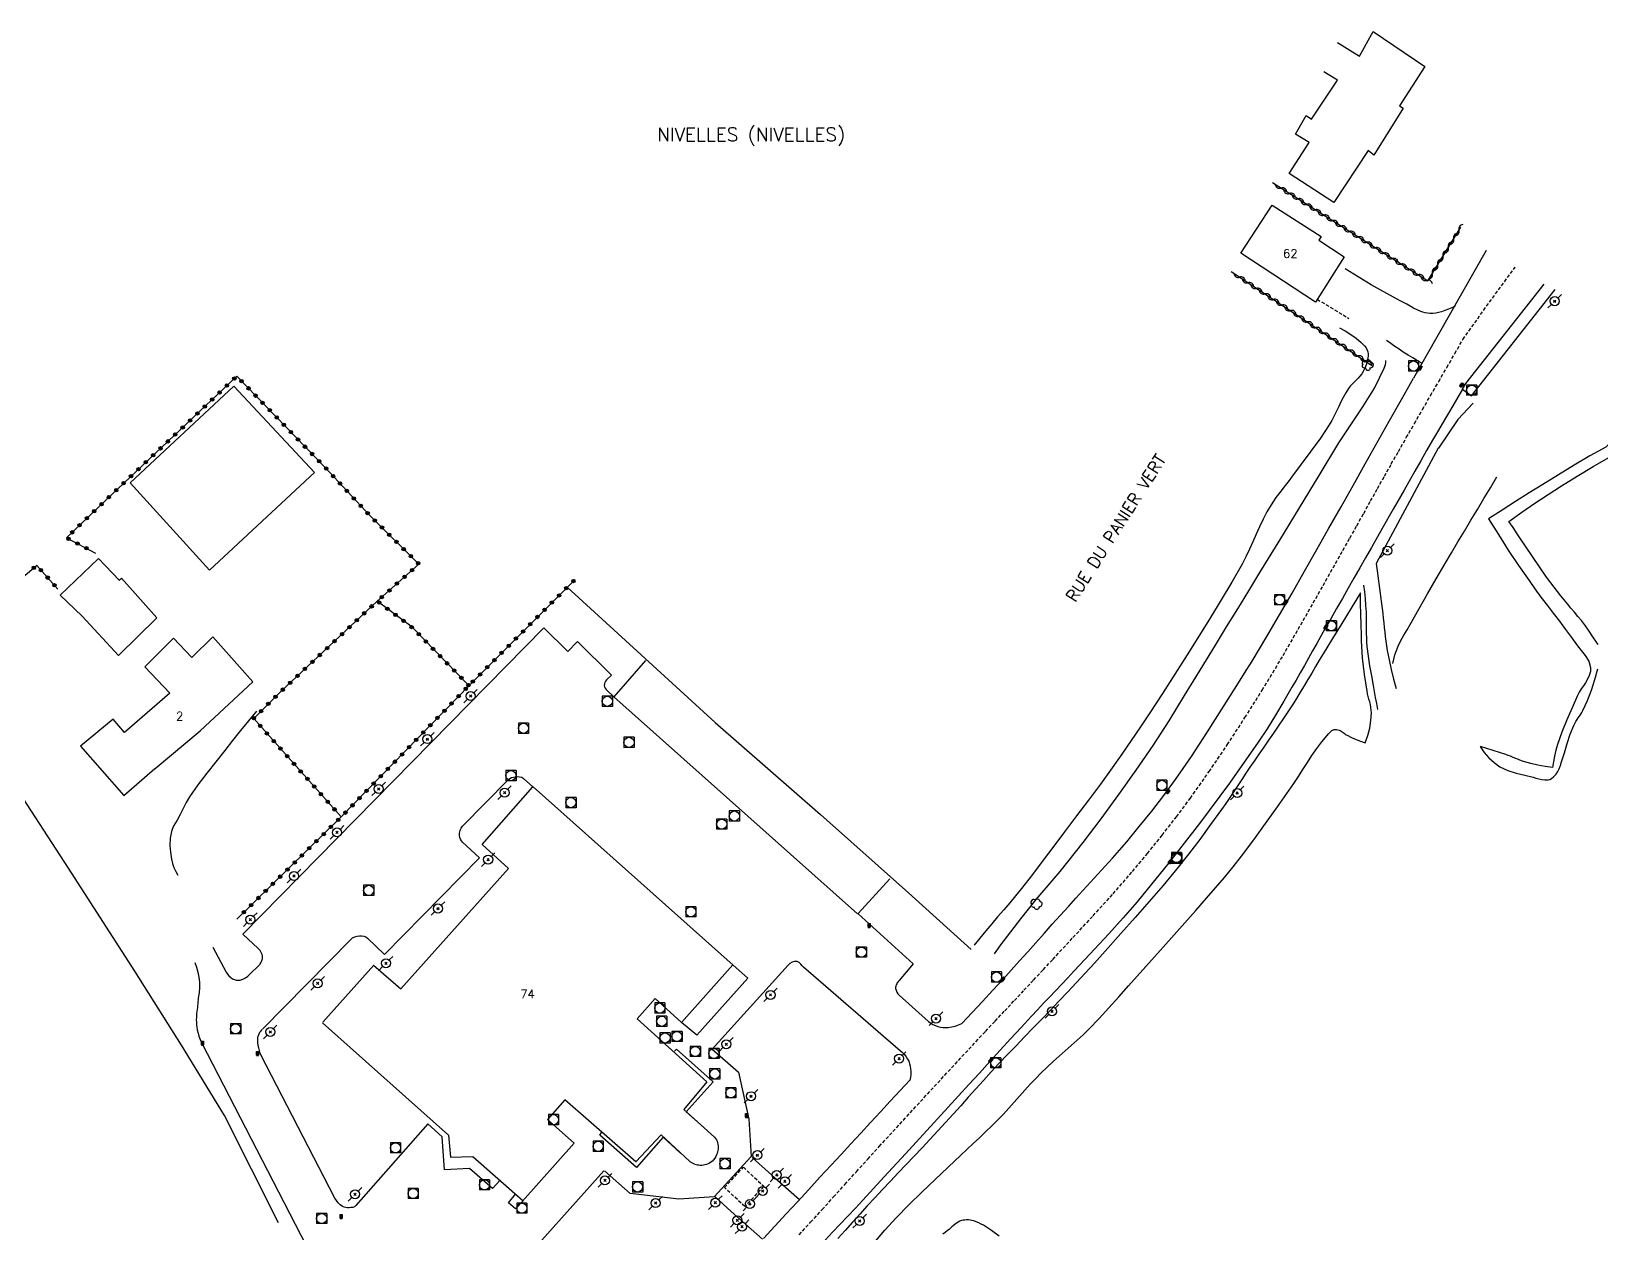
# Model space of a CAD drawing. Header units: millimetres. Extents: x 145000 to 146001, y 142000 to 143001.
# Drawn here: x 145351.7 to 145583.6, y 142351.3 to 142528.9 of the extents above; entities that cross this region are included whole.
import ezdxf
from ezdxf.enums import TextEntityAlignment as Align

# ---------------------------------------------------------------- set-up
doc = ezdxf.new("R2010")
doc.units = ezdxf.units.MM
doc.linetypes.add('DASHED', pattern=[0.75, 0.5, -0.25])
doc.layers.get('0').update_dxf_attribs({"linetype": 'CONTINUOUS'})
for name, color, linetype in [('W0001', 6, 'DASHED'), ('W0008', 7, 'CONTINUOUS'), ('W0014', 7, 'CONTINUOUS'), ('W0017', 7, 'CONTINUOUS'), ('W0071', 7, 'CONTINUOUS'), ('W0101', 7, 'CONTINUOUS'), ('W0104', 1, 'CONTINUOUS'), ('W0112', 1, 'DASHED'), ('W0211', 2, 'CONTINUOUS'), ('W0214', 2, 'CONTINUOUS'), ('W0300', 7, 'CONTINUOUS'), ('W0310', 3, 'CONTINUOUS'), ('W0323', 7, 'CONTINUOUS'), ('W0330', 7, 'CONTINUOUS'), ('W0401', 7, 'CONTINUOUS'), ('W0420', 7, 'CONTINUOUS'), ('W0473', 7, 'CONTINUOUS'), ('W0980', 7, 'CONTINUOUS'), ('W0989', 7, 'CONTINUOUS'), ('W0991', 7, 'CONTINUOUS')]:
    doc.layers.add(name, color=color, linetype=linetype)
doc.styles.get("Standard").update_dxf_attribs({"font": 'romans.shx', "width": 0.85})

# ---------------------------------------------------------------- blocks, each defined once
blk = doc.blocks.new('T420')
for p, q in [((0.75, 0.75), (-0.75, 0.75)), ((-0.75, 0.75), (-0.75, -0.75)), ((0.75, 0.75), (0.75, -0.75)), ((0.75, -0.75), (-0.75, -0.75))]:
    blk.add_line(p, q)
blk.add_ellipse((0, 0), major_axis=(-0.53, 0.53), ratio=1, start_param=3.926991, end_param=10.210176)
blk = doc.blocks.new('T401')
for p, q in [((-0.3, 0.3), (0, 0.3)), ((-0.3, -0.25), (-0.3, 0.3)), ((-0.3, 0.15), (0, 0.15)), ((-0.3, 0), (0, 0)), ((0, 0.3), (0, -0.25)), ((-0.3, -0.15), (0, -0.15)), ((-0.3, -0.25), (-0.3, -0.3)), ((-0.3, -0.3), (0, -0.3)), ((0, -0.3), (0, -0.25))]:
    blk.add_line(p, q)
blk = doc.blocks.new('T473')
for p, q in [((-0.166667, 0.166667), (0.166667, -0.166667)), ((-0.166667, -0.166667), (0.166667, 0.166667)), ((0.500001, 0.500001), (1.000002, 1.000002)), ((-1.000002, -1.000002), (-0.500001, -0.500001))]:
    blk.add_line(p, q)
blk.add_ellipse((0, 0), major_axis=(0.471405, 0.471405), ratio=1, start_param=5.4977871438, end_param=11.780972451)
blk = doc.blocks.new('T300')
for p, q in [((-0.8, 0.51), (-0.86, 0.34)), ((-0.86, 0.34), (-0.86, 0.17)), ((-0.86, 0.17), (-0.74, 0.06)), ((-0.69, 0.63), (-0.8, 0.51)), ((-0.8, -0.06), (-0.74, 0.06)), ((-0.74, 0.06), (-0.69, 0.11)), ((-0.57, 0.69), (-0.69, 0.63)), ((-0.46, 0.69), (-0.57, 0.69)), ((-0.29, 0.63), (-0.46, 0.69)), ((-0.29, 0.63), (-0.17, 0.74)), ((-0.23, 0.57), (-0.29, 0.63)), ((-0.17, 0.74), (-0.06, 0.8)), ((-0.06, 0.8), (0.06, 0.8)), ((0.06, 0.8), (0.23, 0.74)), ((0.23, 0.74), (0.34, 0.63)), ((0.34, 0.63), (0.4, 0.51)), ((0.46, 0.46), (0.34, 0.46)), ((0.4, 0.51), (0.4, 0.46)), ((0.57, 0.4), (0.46, 0.46)), ((0.57, 0.4), (0.69, 0.29)), ((0.69, 0.29), (0.74, 0.17)), ((0.74, 0.06), (0.69, -0.17)), ((0.74, 0.17), (0.74, 0.06)), ((-0.8, -0.17), (-0.8, -0.06)), ((-0.8, -0.23), (-0.8, -0.17)), ((-0.74, -0.34), (-0.8, -0.23)), ((-0.69, -0.4), (-0.74, -0.34)), ((-0.51, -0.46), (-0.69, -0.4)), ((-0.4, -0.46), (-0.51, -0.46)), ((-0.4, -0.46), (-0.34, -0.46)), ((-0.34, -0.46), (-0.34, -0.4)), ((-0.34, -0.51), (-0.34, -0.46)), ((-0.29, -0.63), (-0.34, -0.51)), ((-0.17, -0.74), (-0.29, -0.63)), ((-0.06, -0.8), (-0.17, -0.74)), ((0.06, -0.8), (-0.06, -0.8)), ((0.17, -0.74), (0.06, -0.8)), ((0.23, -0.69), (0.17, -0.74)), ((0.29, -0.46), (0.23, -0.46)), ((0.29, -0.63), (0.23, -0.69)), ((0.46, -0.4), (0.29, -0.46)), ((0.34, -0.51), (0.29, -0.63)), ((0.34, -0.51), (0.34, -0.46)), ((0.57, -0.34), (0.46, -0.4)), ((0.63, -0.29), (0.57, -0.34)), ((0.69, -0.17), (0.63, -0.29))]:
    blk.add_line(p, q)
blk = doc.blocks.new('t310o')
at = {"color": 0, "linetype": 'Continuous'}
for centre, start, end in [((-0.5, 0.38), 216.8699, 323.1304), ((0.5, -0.37), 36.8699, 143.1303)]:
    blk.add_arc(centre, 0.625, start, end, dxfattribs=at)
blk = doc.blocks.new('t323o')
at = {"color": 0, "linetype": 'Continuous'}
for radius in [0.25, 0.15]:
    blk.add_circle((0, 0), radius, dxfattribs=at)

msp = doc.modelspace()

# ---------------------------------------------------------------- linework, layer by layer
at = {"layer": 'W0001'}
msp.add_lwpolyline([(145465.11, 142351.11), (145466.81, 142352.97), (145468.5, 142354.83), (145470.19, 142356.7), (145471.87, 142358.56), (145473.56, 142360.43), (145475.25, 142362.3), (145476.94, 142364.16), (145480.5, 142368.04), (145484.06, 142371.91), (145487.63, 142375.78), (145491.21, 142379.64), (145492.62, 142381.17), (145494.05, 142382.68), (145495.47, 142384.2), (145496.9, 142385.72), (145498.32, 142387.23), (145499.74, 142388.75), (145501.16, 142390.28), (145502.57, 142391.8), (145505.55, 142395.02), (145508.52, 142398.24), (145511.47, 142401.48), (145514.34, 142404.79), (145516.55, 142407.44), (145518.72, 142410.13), (145520.84, 142412.85), (145522.89, 142415.62), (145525.66, 142419.54), (145528.35, 142423.51), (145530.96, 142427.53), (145533.51, 142431.59), (145536.59, 142436.7), (145539.56, 142441.86), (145542.49, 142447.05), (145545.42, 142452.23), (145546.45, 142454.05), (145547.48, 142455.88), (145548.5, 142457.7), (145549.51, 142459.53), (145550.53, 142461.36), (145551.55, 142463.19), (145552.57, 142465.01), (145553.61, 142466.83), (145554.79, 142468.91), (145555.98, 142470.98), (145557.18, 142473.05), (145558.37, 142475.12), (145559.57, 142477.19), (145560.77, 142479.26), (145561.96, 142481.33), (145563.15, 142483.41), (145566.2, 142487.69), (145570.86, 142494.06), (145570.86, 142494.06), (145570.86, 142494.06)], dxfattribs=at)
at = {"layer": 'W0008'}
for points in [[(145566.57, 142496.56), (145555.85, 142477.66)], [(145563.07, 142476.04), (145563.57, 142476.91), (145575.14, 142491.56)], [(145489.16, 142382.32), (145490.68, 142383.96), (145492.2, 142385.6), (145493.71, 142387.24), (145495.22, 142388.89), (145496.44, 142390.23), (145497.66, 142391.57), (145498.87, 142392.92), (145500.08, 142394.27), (145501.29, 142395.63), (145502.5, 142396.98), (145503.72, 142398.33), (145504.93, 142399.68), (145506, 142400.86), (145507.08, 142402.04), (145508.16, 142403.21), (145509.25, 142404.39), (145510.32, 142405.57), (145511.39, 142406.75), (145512.45, 142407.95), (145513.49, 142409.17), (145515.35, 142411.42), (145517.19, 142413.7), (145518.98, 142416.01), (145520.71, 142418.37), (145523.07, 142421.78), (145525.34, 142425.25), (145527.56, 142428.76), (145529.77, 142432.26), (145530.89, 142434.07), (145532.01, 142435.88), (145533.11, 142437.7), (145534.19, 142439.52), (145536.06, 142442.72), (145537.91, 142445.92), (145539.74, 142449.14), (145541.57, 142452.35), (145543.36, 142455.51), (145545.15, 142458.67), (145546.93, 142461.84), (145548.71, 142465), (145550.49, 142468.17), (145552.27, 142471.33), (145554.06, 142474.5), (145555.85, 142477.66)], [(145563.07, 142476.03), (145562.19, 142474.52), (145561.32, 142473.01), (145560.44, 142471.5), (145559.55, 142469.99), (145558.67, 142468.49), (145557.79, 142466.98), (145556.92, 142465.47), (145556.05, 142463.95), (145554.45, 142461.12), (145552.85, 142458.3), (145551.24, 142455.47), (145549.63, 142452.64), (145548.78, 142451.14), (145547.92, 142449.64), (145547.06, 142448.14), (145546.2, 142446.64), (145545.34, 142445.14), (145544.48, 142443.63), (145543.62, 142442.13), (145542.76, 142440.63), (145542.15, 142439.55), (145541.55, 142438.47), (145540.94, 142437.39), (145540.34, 142436.31), (145539.74, 142435.22), (145539.13, 142434.15), (145538.51, 142433.07), (145537.89, 142432), (145536.69, 142429.95), (145535.48, 142427.9), (145534.23, 142425.87), (145532.92, 142423.89), (145528.67, 142417.83), (145524.25, 142411.89), (145519.7, 142406.06), (145515.02, 142400.32), (145512.97, 142397.93), (145510.85, 142395.6), (145508.71, 142393.29), (145506.56, 142390.99), (145505.68, 142390.04), (145504.79, 142389.09), (145503.9, 142388.14), (145503.01, 142387.2), (145502.12, 142386.26), (145501.22, 142385.31), (145500.33, 142384.37), (145499.45, 142383.42), (145497.9, 142381.74), (145496.35, 142380.06), (145494.81, 142378.38), (145493.27, 142376.7), (145491.73, 142375.01), (145490.19, 142373.32), (145488.65, 142371.64), (145487.1, 142369.96), (145483.96, 142366.52), (145480.83, 142363.09), (145477.68, 142359.66), (145474.52, 142356.25), (145473.41, 142355.06), (145472.3, 142353.88), (145471.18, 142352.7), (145470.06, 142351.52), (145468.94, 142350.34)], [(145378.52, 142393.62), (145380.48, 142389.9), (145380.67, 142389.61), (145380.89, 142389.35), (145381.15, 142389.13), (145381.44, 142388.95), (145381.7, 142388.83), (145381.97, 142388.75), (145382.26, 142388.71), (145382.54, 142388.73), (145382.96, 142388.86), (145383.34, 142389.06), (145383.67, 142389.32), (145383.98, 142389.6), (145385.35, 142390.95), (145385.45, 142391.05), (145385.53, 142391.15), (145385.6, 142391.27), (145385.67, 142391.39), (145385.72, 142391.51), (145385.77, 142391.64), (145385.8, 142391.77), (145385.83, 142391.9), (145385.84, 142392.12), (145385.83, 142392.33), (145385.78, 142392.54), (145385.71, 142392.74), (145385.62, 142392.93), (145385.5, 142393.1), (145385.36, 142393.26), (145385.21, 142393.4), (145382.93, 142395.55), (145427.42, 142440.77), (145430.97, 142437.29), (145432.36, 142438.75), (145437.4, 142433.8), (145436.67, 142433.09), (145436.52, 142432.92), (145436.41, 142432.72), (145436.34, 142432.51), (145436.33, 142432.28), (145436.37, 142432.06), (145436.47, 142431.86), (145436.6, 142431.69), (145436.75, 142431.54), (145437.72, 142430.61)], [(145385.83, 142381.48), (145398.88, 142394.76), (145399.16, 142394.99), (145399.48, 142395.15), (145399.82, 142395.25), (145400.17, 142395.3), (145400.48, 142395.29), (145400.8, 142395.24), (145401.1, 142395.12), (145401.37, 142394.93), (145403.88, 142392.51), (145417.9, 142406.79), (145415.4, 142409.1), (145415.22, 142409.31), (145415.08, 142409.56), (145415, 142409.83), (145414.96, 142410.1), (145414.95, 142410.29), (145414.96, 142410.47), (145414.99, 142410.65), (145415.03, 142410.83), (145415.09, 142411.01), (145415.17, 142411.18), (145415.27, 142411.34), (145415.39, 142411.48), (145422.14, 142418.32), (145422.36, 142418.51), (145422.62, 142418.65), (145422.9, 142418.74), (145423.19, 142418.79), (145423.5, 142418.81), (145423.82, 142418.79), (145424.13, 142418.7), (145424.41, 142418.52), (145425.77, 142417.31)], [(145473.81, 142398.52), (145481.93, 142391.13), (145479.87, 142388.69), (145479.77, 142388.57), (145479.67, 142388.45), (145479.59, 142388.32), (145479.52, 142388.18), (145479.45, 142388.02), (145479.39, 142387.86), (145479.36, 142387.7), (145479.36, 142387.52), (145479.42, 142387.24), (145479.52, 142386.97), (145479.68, 142386.72), (145479.88, 142386.5), (145484.23, 142382.63), (145484.54, 142382.39), (145484.87, 142382.18), (145485.23, 142382.02), (145485.6, 142381.89), (145485.98, 142381.8), (145486.36, 142381.75), (145486.75, 142381.73), (145487.14, 142381.76), (145487.66, 142381.83), (145488.17, 142381.95), (145488.67, 142382.11), (145489.16, 142382.32)], [(145375.87, 142391.35), (145376.12, 142390.64), (145376.32, 142389.91), (145376.46, 142389.17), (145376.54, 142388.42), (145376.55, 142387.63), (145376.48, 142386.85), (145376.37, 142386.07), (145376.29, 142385.3), (145376.26, 142385), (145376.23, 142384.7), (145376.19, 142384.4), (145376.15, 142384.11), (145376.12, 142383.81), (145376.09, 142383.51), (145376.08, 142383.2), (145376.07, 142382.9), (145376.08, 142382.52), (145376.1, 142382.15), (145376.15, 142381.77), (145376.21, 142381.4), (145376.33, 142380.92), (145376.46, 142380.44), (145376.63, 142379.97), (145376.84, 142379.52), (145413.47, 142308.44)], [(145480.1, 142378.25), (145465.77, 142390.64), (145465.57, 142390.86), (145465.37, 142391.11), (145465.12, 142391.34), (145464.81, 142391.47), (145464.44, 142391.47), (145464.08, 142391.37), (145463.76, 142391.19), (145463.49, 142390.95), (145452.27, 142378.55), (145456.13, 142375.16), (145457.68, 142368.2), (145458.04, 142362.67), (145452.58, 142356.7), (145447.33, 142356.37), (145440.16, 142357.22), (145436.36, 142360.55)], [(145455.39, 142390.96), (145457.51, 142389.04), (145450, 142380.6), (145447.75, 142382.47)], [(145420.96, 142359.18), (145419.81, 142357.95), (145416.41, 142360.9), (145412.71, 142360.72), (145412.38, 142365.57), (145410.27, 142367.5), (145399.64, 142355.42), (145399.43, 142355.25), (145399.17, 142355.16), (145398.92, 142355.12), (145398.67, 142355.1), (145398.41, 142355.1), (145398.16, 142355.12), (145397.91, 142355.18), (145397.67, 142355.29), (145397.32, 142355.53), (145397.01, 142355.83), (145396.76, 142356.16), (145396.54, 142356.52), (145386.4, 142376.16), (145386.16, 142376.61), (145385.93, 142377.05), (145385.71, 142377.5), (145385.52, 142377.96), (145385.39, 142378.34), (145385.29, 142378.72), (145385.2, 142379.1), (145385.15, 142379.5), (145385.14, 142379.63), (145385.14, 142379.77), (145385.14, 142379.9), (145385.14, 142380.04), (145385.16, 142380.17), (145385.18, 142380.31), (145385.21, 142380.44), (145385.25, 142380.58), (145385.34, 142380.82), (145385.47, 142381.05), (145385.63, 142381.26), (145385.8, 142381.45)], [(145446.7, 142378.23), (145447.01, 142378.54), (145452.41, 142373.73), (145448.41, 142369.29), (145451, 142367)], [(145480.1, 142378.28), (145480.4, 142378.02), (145480.68, 142377.73), (145480.92, 142377.41), (145481.13, 142377.07), (145481.3, 142376.74), (145481.43, 142376.38), (145481.52, 142376.02), (145481.58, 142375.65), (145481.61, 142375.23), (145481.61, 142374.81), (145481.56, 142374.4), (145481.48, 142373.98)], [(145459.85, 142350.58), (145461.52, 142352.39), (145463.18, 142354.19), (145464.85, 142356), (145466.52, 142357.8), (145468.18, 142359.61), (145469.85, 142361.41), (145471.3, 142362.98), (145472.76, 142364.55), (145474.21, 142366.12), (145475.66, 142367.7), (145477.12, 142369.27), (145478.57, 142370.84), (145480.02, 142372.41), (145481.48, 142373.98)], [(145447.61, 142363.15), (145445.05, 142365.52), (145441.07, 142361.05), (145435.68, 142365.85), (145435.92, 142366.22)], [(145427.12, 142350.32), (145436.28, 142360.57)], [(145427.12, 142350.32), (145436.28, 142360.57)], [(145424.37, 142356.14), (145423.2, 142354.93), (145422.17, 142355.83), (145423.2, 142357.11)]]:
    msp.add_lwpolyline(points, dxfattribs=at)
at = {"layer": 'W0014'}
for points in [[(145563.07, 142476.05), (145564.41, 142475.06), (145576.78, 142490.79)], [(145458.17, 142362.54), (145461.1, 142359.94), (145465.14, 142356.34)], [(145459.69, 142350.46), (145455.09, 142354.56), (145452.64, 142356.75)]]:
    msp.add_lwpolyline(points, dxfattribs=at)
at = {"layer": 'W0017'}
for points in [[(145562, 142488.33), (145561.51, 142488.08), (145561.01, 142487.85), (145560.49, 142487.66), (145559.96, 142487.49), (145559.55, 142487.39), (145559.13, 142487.3), (145558.71, 142487.25), (145558.28, 142487.24), (145557.93, 142487.27), (145557.58, 142487.33), (145557.24, 142487.42), (145556.91, 142487.53), (145556.37, 142487.76), (145555.85, 142488.03), (145555.35, 142488.32), (145554.84, 142488.6), (145553.86, 142489.12), (145552.88, 142489.65), (145551.9, 142490.18), (145550.93, 142490.72), (145549.62, 142491.48), (145548.32, 142492.26), (145547.03, 142493.05), (145545.74, 142493.85)], [(145557.17, 142479.84), (145556.45, 142480.24), (145555.74, 142480.66), (145555.04, 142481.09), (145554.34, 142481.53), (145553.71, 142481.94), (145553.09, 142482.37), (145552.48, 142482.8), (145551.87, 142483.25)], [(145384.95, 142428.49), (145383.76, 142427.05), (145382.59, 142425.6), (145381.43, 142424.14), (145380.27, 142422.67), (145378.94, 142420.99), (145377.61, 142419.31), (145376.31, 142417.59), (145375.09, 142415.82), (145374.59, 142414.98), (145374.12, 142414.11), (145373.68, 142413.23), (145373.23, 142412.36), (145373.01, 142411.96), (145372.76, 142411.56), (145372.55, 142411.15), (145372.39, 142410.71), (145372.22, 142409.69), (145372.18, 142408.65), (145372.24, 142407.63), (145372.39, 142406.61), (145372.55, 142405.98), (145372.76, 142405.38), (145373.03, 142404.79), (145373.35, 142404.24)]]:
    msp.add_lwpolyline(points, dxfattribs=at)
at = {"layer": 'W0071'}
for points in [[(145550.35, 142450.3), (145550.59, 142448.45), (145550.83, 142446.59), (145551.07, 142444.74), (145551.3, 142442.89), (145551.38, 142442.21), (145551.46, 142441.53), (145551.53, 142440.85), (145551.6, 142440.17), (145551.68, 142439.49), (145551.77, 142438.81), (145551.86, 142438.14), (145551.98, 142437.46), (145552.25, 142436.04), (145552.56, 142434.62), (145552.91, 142433.21), (145553.29, 142431.81)], [(145550.58, 142428.74), (145550.41, 142429.62), (145550.25, 142430.51), (145550.09, 142431.39), (145549.94, 142432.27), (145549.68, 142433.71), (145549.42, 142435.15), (145549.19, 142436.6), (145549.01, 142438.05), (145548.97, 142438.68), (145548.94, 142439.31), (145548.93, 142439.94), (145548.93, 142440.57), (145548.93, 142441.2), (145548.92, 142441.82), (145548.91, 142442.45), (145548.89, 142443.08), (145548.82, 142444.09), (145548.74, 142445.1), (145548.64, 142446.1), (145548.53, 142447.11)]]:
    msp.add_lwpolyline(points, dxfattribs=at)
at = {"layer": 'W0101'}
for points in [[(145544.61, 142527.27), (145547.88, 142525.24), (145549.88, 142528.91), (145557.53, 142523.72), (145553.76, 142517.93), (145554.34, 142517.55), (145549.97, 142510.6), (145549.15, 142511.3), (145544.09, 142503.62), (145537.48, 142507.89)], [(145537.48, 142507.89), (145540.44, 142512.5), (145538.43, 142513.71), (145540, 142516.46), (145540.76, 142515.94), (145544.61, 142521.69), (145542.6, 142522.93)], [(145442.42, 142435.98), (145437.74, 142430.6), (145473.74, 142398.51)], [(145402.26, 142390.94), (145406.26, 142387.43), (145422.17, 142405.25), (145418.27, 142408.76), (145425.77, 142417.31)], [(145425.83, 142417.28), (145455.39, 142390.97)], [(145473.83, 142398.56), (145478.5, 142403.72)], [(145394.75, 142382.51), (145402.29, 142390.96)], [(145455.32, 142390.98), (145447.74, 142382.48), (145443.84, 142386.02), (145441.17, 142383.02), (145451.5, 142373.69), (145448.06, 142369.63), (145452.62, 142365.53), (145452.78, 142365.35), (145452.9, 142365.14), (145452.98, 142364.93), (145453.05, 142364.71), (145453.1, 142364.48), (145453.14, 142364.25), (145453.16, 142364.02), (145453.15, 142363.78), (145453.12, 142363.56), (145453.07, 142363.35), (145453, 142363.14), (145452.92, 142362.94), (145452.79, 142362.69), (145452.65, 142362.44), (145452.48, 142362.21), (145452.29, 142362.01), (145452.09, 142361.85), (145451.88, 142361.71), (145451.66, 142361.6), (145451.43, 142361.51), (145451.2, 142361.44), (145450.97, 142361.39), (145450.74, 142361.37), (145450.5, 142361.37), (145450.3, 142361.38), (145450.1, 142361.41), (145449.91, 142361.46), (145449.72, 142361.52)], [(145394.72, 142382.43), (145413.33, 142365.85), (145413.62, 142362.57), (145416.94, 142362.66), (145424.35, 142356.12)], [(145449.64, 142361.55), (145449.64, 142361.55), (145449.26, 142361.73), (145449.17, 142361.78), (145449.09, 142361.84), (145449.01, 142361.91), (145448.93, 142361.98), (145444.73, 142365.87), (145441, 142361.88), (145430.51, 142371.03), (145427.94, 142368.14), (145431.86, 142364.64), (145424.23, 142356.08)]]:
    msp.add_lwpolyline(points, dxfattribs=at)
for points in [[(145541.35, 142488.92), (145530.33, 142496.15), (145534.96, 142503.24), (145542.22, 142498.61), (145541.86, 142498.04), (145545.62, 142495.59)], [(145365.37, 142416.03), (145369.96, 142420.01), (145369.99, 142420.02), (145376.62, 142425.58), (145384.42, 142432.79), (145378.51, 142439.45), (145375.4, 142436.39), (145372.72, 142439.27), (145368.48, 142435), (145372.14, 142431.13), (145365.49, 142425.34), (145363.77, 142427.3), (145358.97, 142423.31)]]:
    msp.add_lwpolyline(points, close=True, dxfattribs=at)
at = {"layer": 'W0104'}
for points in [[(145378.01, 142449.3), (145393.54, 142463.76), (145381.6, 142476.48), (145366.29, 142462.21)], [(145364.6, 142436.69), (145359.23, 142442.49), (145355.96, 142445.63), (145361.61, 142451.02), (145364.69, 142447.83), (145365.01, 142448.1), (145370.24, 142442.26)]]:
    msp.add_lwpolyline(points, close=True, dxfattribs=at)
at = {"layer": 'W0112'}
msp.add_lwpolyline([(145541.61, 142489.33), (145546.31, 142486.5)], dxfattribs=at)
msp.add_lwpolyline([(145457.08, 142355.29), (145454.08, 142358.09), (145456.88, 142361.09), (145459.88, 142358.29)], close=True, dxfattribs=at)
at = {"layer": 'W0211'}
for points in [[(145544.91, 142485.12), (145545.76, 142484.66), (145546.58, 142484.14), (145547.36, 142483.57), (145548.1, 142482.94), (145548.37, 142482.69), (145548.63, 142482.44), (145548.86, 142482.15), (145549.03, 142481.82), (145549.11, 142481.54), (145549.14, 142481.25), (145549.13, 142480.97), (145549.1, 142480.69), (145549.01, 142480.16), (145548.87, 142479.63), (145548.67, 142479.13), (145548.43, 142478.64), (145548.2, 142478.29), (145547.94, 142477.97), (145547.66, 142477.66), (145547.37, 142477.37), (145547.08, 142477.08), (145546.79, 142476.78), (145546.51, 142476.48), (145546.26, 142476.14), (145545.85, 142475.5), (145545.48, 142474.84), (145545.13, 142474.16), (145544.8, 142473.47), (145544.48, 142472.79), (145544.15, 142472.11), (145543.8, 142471.43), (145543.41, 142470.78), (145542.1, 142468.79), (145540.7, 142466.87), (145539.27, 142464.97), (145537.85, 142463.06), (145537.47, 142462.55), (145537.08, 142462.05), (145536.68, 142461.55), (145536.29, 142461.05), (145535.9, 142460.55), (145535.52, 142460.03), (145535.16, 142459.51), (145534.81, 142458.97), (145534.2, 142457.91), (145533.64, 142456.83), (145533.11, 142455.73), (145532.61, 142454.61), (145532.11, 142453.5), (145531.61, 142452.39), (145531.08, 142451.29), (145530.52, 142450.21), (145529.02, 142447.54), (145527.45, 142444.91), (145525.85, 142442.3), (145524.23, 142439.69), (145522.44, 142436.81), (145520.62, 142433.94), (145518.78, 142431.08), (145516.91, 142428.23), (145515.54, 142426.18), (145514.16, 142424.13), (145512.76, 142422.1), (145511.34, 142420.08), (145509.61, 142417.7), (145507.86, 142415.34), (145506.09, 142413), (145504.32, 142410.65), (145502.74, 142408.55), (145501.15, 142406.44), (145499.56, 142404.34), (145497.94, 142402.26), (145497.08, 142401.2), (145496.21, 142400.16), (145495.32, 142399.13), (145494.43, 142398.09), (145493.55, 142397.06), (145492.67, 142396.02), (145491.81, 142394.96), (145490.98, 142393.88)], [(145593.26, 142472.75), (145591.35, 142473.08), (145588.04, 142471.44), (145585.84, 142469.04), (145584.28, 142467.5), (145581.9, 142466.19), (145579.56, 142464.81), (145577.25, 142463.4), (145574.94, 142461.98), (145572.92, 142460.73), (145570.91, 142459.46), (145568.92, 142458.18), (145566.93, 142456.88)], [(145552.81, 142435.53), (145552.94, 142436.18), (145553.11, 142436.82), (145553.32, 142437.45), (145553.56, 142438.07), (145553.96, 142438.9), (145554.42, 142439.71), (145554.9, 142440.5), (145555.36, 142441.29), (145556.64, 142443.55), (145557.92, 142445.79), (145559.22, 142448.04), (145560.52, 142450.27), (145561.46, 142451.88), (145562.41, 142453.49), (145563.37, 142455.09), (145564.33, 142456.69), (145565.29, 142458.29), (145566.25, 142459.89), (145567.2, 142461.49), (145568.16, 142463.1)], [(145566.93, 142456.88), (145568.38, 142454.56), (145569.85, 142452.27), (145571.36, 142450), (145572.91, 142447.76), (145573.78, 142446.53), (145574.67, 142445.33), (145575.58, 142444.14), (145576.49, 142442.95), (145577.41, 142441.76), (145578.31, 142440.56), (145579.19, 142439.34), (145580.05, 142438.11), (145580.6, 142437.42), (145581.22, 142436.71), (145581.76, 142435.88), (145582.01, 142434.93), (145581.97, 142434.32), (145581.81, 142433.73), (145581.56, 142433.18), (145581.26, 142432.66), (145580.94, 142432.2), (145580.61, 142431.75), (145580.3, 142431.27), (145580.05, 142430.77), (145579.26, 142428.99), (145578.49, 142427.19), (145577.76, 142425.38), (145577.13, 142423.53), (145576.89, 142422.69), (145576.68, 142421.85), (145576.51, 142421), (145576.38, 142420.14)], [(145548.72, 142423.81), (145549.11, 142424.87), (145549.4, 142425.97), (145549.57, 142427.08), (145549.63, 142428.21), (145549.61, 142428.63), (145549.56, 142429.04), (145549.48, 142429.45), (145549.38, 142429.85), (145549.27, 142430.25), (145549.16, 142430.64), (145549.07, 142431.04), (145548.99, 142431.45), (145548.79, 142432.66), (145548.6, 142433.88), (145548.44, 142435.11), (145548.31, 142436.34), (145548.25, 142437.18), (145548.22, 142438.02), (145548.19, 142438.86), (145548.17, 142439.7), (145548.12, 142441.27), (145548.08, 142442.83), (145548.04, 142444.39), (145548.02, 142445.96)], [(145476.14, 142349.88), (145477.77, 142351.77), (145479.44, 142353.61), (145481.31, 142355.54), (145483.24, 142357.41), (145485.19, 142359.26), (145487.13, 142361.12), (145488.04, 142361.99), (145488.96, 142362.85), (145489.89, 142363.72), (145490.81, 142364.58), (145491.73, 142365.44), (145492.65, 142366.31), (145493.55, 142367.2), (145494.45, 142368.09), (145495.27, 142368.94), (145496.07, 142369.81), (145496.87, 142370.7), (145497.66, 142371.58), (145498.44, 142372.47), (145499.24, 142373.35), (145500.05, 142374.21), (145500.88, 142375.06), (145501.74, 142375.89), (145502.61, 142376.7), (145503.5, 142377.49), (145504.39, 142378.28), (145505.28, 142379.07), (145506.17, 142379.86), (145507.04, 142380.67), (145507.9, 142381.5), (145509.4, 142383.06), (145510.87, 142384.65), (145512.31, 142386.26), (145513.76, 142387.87), (145515.05, 142389.3), (145516.33, 142390.74), (145517.61, 142392.18), (145518.89, 142393.62), (145520.5, 142395.42), (145522.1, 142397.22), (145523.7, 142399.02), (145525.28, 142400.84), (145526.6, 142402.38), (145527.91, 142403.92), (145529.2, 142405.48), (145530.46, 142407.06), (145532.26, 142409.46), (145534.01, 142411.89), (145535.74, 142414.34), (145537.47, 142416.79), (145538.16, 142417.81), (145538.84, 142418.83), (145539.5, 142419.87), (145540.17, 142420.9), (145540.85, 142421.93), (145541.56, 142422.94), (145542.31, 142423.92), (145543.11, 142424.87), (145543.31, 142425.11), (145543.53, 142425.37), (145543.79, 142425.6), (145544.11, 142425.76), (145544.3, 142425.79), (145544.49, 142425.78), (145544.68, 142425.73), (145544.86, 142425.67), (145545.02, 142425.61), (145545.18, 142425.52), (145545.32, 142425.42), (145545.47, 142425.31), (145545.6, 142425.2), (145545.74, 142425.1), (145545.89, 142425), (145546.04, 142424.91), (145546.69, 142424.59), (145547.36, 142424.3), (145548.03, 142424.04), (145548.72, 142423.81)], [(145576.36, 142420.15), (145575.29, 142420.31), (145574.22, 142420.52), (145573.17, 142420.76), (145572.12, 142421.05), (145571.79, 142421.16), (145571.46, 142421.28), (145571.13, 142421.41), (145570.8, 142421.54), (145570.48, 142421.68), (145570.16, 142421.81), (145569.83, 142421.94), (145569.5, 142422.06), (145568.56, 142422.38), (145567.62, 142422.68), (145566.67, 142422.97), (145565.72, 142423.24)]]:
    msp.add_lwpolyline(points, dxfattribs=at)
at = {"layer": 'W0214'}
for points in [[(145493.95, 142392.6), (145494.88, 142393.93), (145495.86, 142395.23), (145496.85, 142396.52), (145497.85, 142397.8), (145498.99, 142399.22), (145500.14, 142400.63), (145501.31, 142402.03), (145502.48, 142403.42), (145503.65, 142404.81), (145504.81, 142406.21), (145505.95, 142407.62), (145507.07, 142409.06), (145509.74, 142412.58), (145512.34, 142416.14), (145514.89, 142419.75), (145517.38, 142423.4), (145519.76, 142427.06), (145522.05, 142430.78), (145524.32, 142434.51), (145526.59, 142438.24), (145528.24, 142440.91), (145529.89, 142443.58), (145531.53, 142446.26), (145533.17, 142448.94), (145536.09, 142453.72), (145539.01, 142458.51), (145541.93, 142463.3), (145544.84, 142468.1), (145546.58, 142470.79), (145548.39, 142473.46), (145550.11, 142476.21), (145551.51, 142479.13), (145551.61, 142479.42), (145551.69, 142479.71), (145551.74, 142480), (145551.77, 142480.3)], [(145564.65, 142474), (145562.39, 142471.59), (145559.53, 142467.31)], [(145569.95, 142456.5), (145571.86, 142457.87), (145573.79, 142459.2), (145575.74, 142460.5), (145577.71, 142461.77), (145580.03, 142463.21), (145582.37, 142464.6), (145584.72, 142465.97), (145587.08, 142467.33), (145588.91, 142468.37), (145590.74, 142469.39), (145591.5, 142469.81)], [(145559.51, 142467.31), (145550.34, 142450.28)], [(145583.13, 142438.33), (145582.9, 142438.65), (145582.35, 142439.46), (145581.8, 142440.28), (145581.24, 142441.08), (145580.64, 142441.86), (145580.13, 142442.48), (145579.63, 142443.09), (145579.11, 142443.7), (145578.6, 142444.31), (145578.09, 142444.92), (145577.59, 142445.53), (145577.1, 142446.16), (145576.61, 142446.79), (145575.51, 142448.28), (145574.45, 142449.8), (145573.41, 142451.34), (145572.37, 142452.87), (145571.76, 142453.78), (145571.15, 142454.68), (145570.55, 142455.59), (145569.95, 142456.5)], [(145548.02, 142445.94), (145546.63, 142443.7), (145545.25, 142441.45), (145543.87, 142439.19), (145542.5, 142436.94), (145541.93, 142436), (145541.37, 142435.06), (145540.81, 142434.11), (145540.25, 142433.17), (145539.69, 142432.23), (145539.12, 142431.29), (145538.55, 142430.35), (145537.96, 142429.43), (145537.28, 142428.37), (145536.58, 142427.32), (145535.87, 142426.27), (145535.16, 142425.23), (145534.44, 142424.2), (145533.72, 142423.16), (145533.01, 142422.12), (145532.3, 142421.08), (145531.7, 142420.19), (145531.1, 142419.29), (145530.51, 142418.4), (145529.92, 142417.51), (145529.32, 142416.62), (145528.72, 142415.73), (145528.11, 142414.84), (145527.49, 142413.97), (145525.89, 142411.74), (145524.27, 142409.52), (145522.61, 142407.34), (145520.91, 142405.18), (145518.89, 142402.74), (145516.83, 142400.35), (145514.74, 142397.99), (145512.64, 142395.63), (145510.68, 142393.44), (145508.72, 142391.26), (145506.73, 142389.1), (145504.74, 142386.95), (145503.48, 142385.62), (145502.22, 142384.3), (145500.95, 142382.98), (145499.68, 142381.67), (145498.41, 142380.36), (145497.14, 142379.05), (145495.87, 142377.73), (145494.62, 142376.4), (145493.48, 142375.17), (145492.34, 142373.93), (145491.22, 142372.68), (145490.09, 142371.43), (145488.97, 142370.18), (145487.84, 142368.93), (145486.71, 142367.69), (145485.57, 142366.45), (145484.42, 142365.21), (145483.26, 142363.97), (145482.09, 142362.74), (145480.93, 142361.51), (145479.76, 142360.27), (145478.6, 142359.04), (145477.44, 142357.8), (145476.28, 142356.56), (145475.18, 142355.37), (145474.09, 142354.17), (145473, 142352.96), (145471.91, 142351.76), (145470.82, 142350.55)], [(145565.7, 142423.23), (145566.29, 142422.36), (145566.98, 142421.57), (145567.75, 142420.87), (145568.61, 142420.27), (145569.78, 142419.69), (145571.02, 142419.3), (145572.28, 142419.01), (145573.52, 142418.71), (145573.94, 142418.58), (145574.36, 142418.46), (145574.79, 142418.36), (145575.24, 142418.32), (145575.49, 142418.32), (145575.74, 142418.34), (145575.99, 142418.4), (145576.23, 142418.51), (145576.6, 142418.81), (145576.9, 142419.17), (145577.15, 142419.57), (145577.37, 142419.97), (145577.43, 142420.09), (145577.48, 142420.21), (145577.52, 142420.34), (145577.56, 142420.47), (145577.59, 142420.6), (145577.63, 142420.72), (145577.66, 142420.85), (145577.7, 142420.98), (145578.13, 142422.33), (145578.53, 142423.7), (145578.97, 142425.06), (145579.51, 142426.38), (145579.66, 142426.67), (145579.82, 142426.95), (145580, 142427.22), (145580.18, 142427.48), (145580.37, 142427.75), (145580.54, 142428.02), (145580.71, 142428.29), (145580.86, 142428.58), (145581.53, 142430.07), (145582.13, 142431.59), (145582.65, 142433.14), (145583.09, 142434.71)], [(145494.65, 142350.91), (145493.53, 142351.75), (145492.35, 142352.51), (145492, 142352.7), (145491.64, 142352.88), (145491.27, 142353.03), (145490.89, 142353.15), (145490.63, 142353.22), (145490.37, 142353.27), (145490.1, 142353.3), (145489.84, 142353.31), (145489.58, 142353.29), (145489.33, 142353.26), (145489.08, 142353.2), (145488.83, 142353.1), (145488.58, 142352.97), (145488.34, 142352.82), (145488.11, 142352.65), (145487.89, 142352.46), (145487.68, 142352.28), (145487.47, 142352.09), (145487.26, 142351.91), (145487.04, 142351.73), (145486.68, 142351.46), (145486.31, 142351.2)]]:
    msp.add_lwpolyline(points, dxfattribs=at)
at = {"layer": 'W0310'}
for points in [[(145535, 142506.56), (145557.96, 142492.03), (145562.84, 142499.97)], [(145528.9, 142493.42), (145538.54, 142487.07), (145549.7, 142479.56)]]:
    msp.add_lwpolyline(points, dxfattribs=at)
at = {"layer": 'W0323'}
for points in [[(145402.8, 142444.73), (145408.95, 142450.21), (145401.7, 142457.37), (145395.1, 142464.47), (145382.05, 142477.96), (145363.54, 142460.46), (145356.91, 142454.09), (145361.18, 142451.83)], [(145355.63, 142446.52), (145352.5, 142450.02), (145348.69, 142446.7)], [(145382.04, 142397.72), (145397.53, 142412.9), (145416.45, 142432.38), (145432.01, 142447.93)], [(145416.33, 142432.25), (145407.94, 142440.87), (145402.8, 142444.73), (145388.58, 142431.4), (145384.55, 142427.39), (145397.47, 142412.85)]]:
    msp.add_lwpolyline(points, dxfattribs=at)
at = {"layer": 'W0330'}
for points in [[(145430.87, 142446.79), (145452.72, 142426.81), (145468.26, 142413.2), (145481.28, 142401.61), (145490.5, 142393.24)], [(145388.19, 142352.89), (145380.22, 142368.76), (145373.89, 142379.12), (145366.97, 142390.07), (145357.2, 142405.27), (145349.28, 142417.47), (145341.98, 142429.03), (145335.49, 142439.83), (145335.36, 142440.03)]]:
    msp.add_lwpolyline(points, dxfattribs=at)

# ---------------------------------------------------------------- block references
at = {"layer": 'W0300'}
for p in [(145549.13, 142479.61), (145500.21, 142399.95)]:
    msp.add_blockref('T300', p, dxfattribs=at)
at = {"layer": 'W0310'}
for p, rotation in [((145536.26, 142505.76), 327.6687165270408), ((145537.53, 142504.96), 327.6687165270408), ((145538.8, 142504.16), 327.6687165270408), ((145540.07, 142503.35), 327.6687165270408), ((145541.33, 142502.55), 327.6687165270408), ((145542.6, 142501.75), 327.6687165270408), ((145543.87, 142500.95), 327.6687165270408), ((145545.14, 142500.15), 327.6687165270408), ((145546.4, 142499.34), 327.6687165270408), ((145547.67, 142498.54), 327.6687165270408), ((145548.94, 142497.74), 327.6687165270408), ((145561.79, 142498.26), 55.2502235274895), ((145562.57, 142499.54), 55.2502235274895), ((145550.21, 142496.94), 327.6687165270408), ((145551.47, 142496.13), 327.6687165270408), ((145552.74, 142495.33), 327.6687165270408), ((145560.22, 142495.71), 55.2502235274895), ((145561.01, 142496.99), 55.2502235274895), ((145554.01, 142494.53), 327.6687165270408), ((145555.28, 142493.73), 327.6687165270408), ((145558.65, 142493.16), 55.2502235274895), ((145559.44, 142494.43), 55.2502235274895), ((145530.15, 142492.59), 326.6430099816591), ((145531.4, 142491.77), 326.6430099816591), ((145532.65, 142490.94), 326.6430099816591), ((145556.54, 142492.93), 327.6687165270408), ((145557.81, 142492.12), 327.6687165270408), ((145533.91, 142490.12), 326.6430099816591), ((145535.16, 142489.29), 326.6430099816591), ((145536.41, 142488.47), 326.6430099816591), ((145537.67, 142487.65), 326.6430099816591), ((145538.92, 142486.82), 326.0688527132536), ((145540.16, 142485.98), 326.0688527132536), ((145541.41, 142485.14), 326.0688527132536), ((145542.65, 142484.3), 326.0688527132536), ((145543.9, 142483.47), 326.0688527132536), ((145545.14, 142482.63), 326.0688527132536), ((145546.38, 142481.79), 326.0688527132536), ((145547.63, 142480.96), 326.0688527132536), ((145548.87, 142480.12), 326.0688527132536)]:
    msp.add_blockref('t310o', p, dxfattribs=dict(at, rotation=rotation))
at = {"layer": 'W0323'}
for p, rotation in [((145381.69, 142477.62), 223.3902229630387), ((145382.75, 142477.25), 134.0415616720238), ((145379.51, 142475.56), 223.3902229630387), ((145380.6, 142476.59), 223.3902229630387), ((145383.79, 142476.17), 134.0415616720238), ((145384.83, 142475.09), 134.0415616720238), ((145377.33, 142473.49), 223.3902229630387), ((145378.42, 142474.52), 223.3902229630387), ((145385.87, 142474.02), 134.0415616720238), ((145386.92, 142472.94), 134.0415616720238), ((145374.06, 142470.4), 223.3902229630387), ((145375.15, 142471.43), 223.3902229630387), ((145376.24, 142472.46), 223.3902229630387), ((145387.96, 142471.86), 134.0415616720238), ((145389, 142470.78), 134.0415616720238), ((145371.88, 142468.34), 223.3902229630387), ((145372.97, 142469.37), 223.3902229630387), ((145390.04, 142469.7), 134.0415616720238), ((145391.09, 142468.62), 134.0415616720238), ((145369.7, 142466.28), 223.3902229630387), ((145370.79, 142467.31), 223.3902229630387), ((145392.13, 142467.55), 134.0415616720238), ((145393.17, 142466.47), 134.0415616720238), ((145367.52, 142464.22), 223.3902229630387), ((145368.61, 142465.25), 223.3902229630387), ((145394.22, 142465.39), 134.0415616720238), ((145395.26, 142464.31), 132.8813776344924), ((145396.28, 142463.21), 132.8813776344924), ((145364.25, 142461.13), 223.3902229630387), ((145365.34, 142462.16), 223.3902229630387), ((145366.43, 142463.19), 223.3902229630387), ((145397.3, 142462.11), 132.8813776344924), ((145398.32, 142461.01), 132.8813776344924), ((145362.08, 142459.06), 223.8242120370963), ((145363.16, 142460.1), 223.8242120370963), ((145399.34, 142459.91), 132.8813776344924), ((145400.36, 142458.81), 132.8813776344924), ((145359.91, 142456.98), 223.8242120370963), ((145360.99, 142458.02), 223.8242120370963), ((145401.38, 142457.71), 132.8813776344924), ((145402.43, 142456.64), 135.3659497387586), ((145357.2, 142453.94), 332.1199859909354), ((145357.75, 142454.9), 223.8242120370963), ((145358.83, 142455.94), 223.8242120370963), ((145403.5, 142455.59), 135.3659497387586), ((145404.57, 142454.54), 135.3659497387586), ((145358.53, 142453.24), 332.1199859909354), ((145359.85, 142452.54), 332.1199859909354), ((145405.63, 142453.48), 135.3659497387586), ((145406.7, 142452.43), 135.3659497387586), ((145352.08, 142449.65), 221.0985987165397), ((145353.13, 142449.32), 131.7560763879375), ((145407.77, 142451.38), 135.3659497387586), ((145407.95, 142449.32), 41.6959611999423), ((145408.84, 142450.32), 135.3659497387586), ((145354.12, 142448.2), 131.7560763879375), ((145355.12, 142447.08), 131.7560763879375), ((145405.71, 142447.32), 41.6959611999423), ((145406.83, 142448.32), 41.6959611999423), ((145431.77, 142447.69), 45.00368437911738), ((145403.47, 142445.33), 41.6959611999423), ((145404.59, 142446.32), 41.6959611999423), ((145429.65, 142445.57), 45.00368437911738), ((145430.71, 142446.63), 45.00368437911738), ((145400.88, 142442.93), 223.1519876733572), ((145401.97, 142443.96), 223.1519876733572), ((145403.09, 142444.52), 142.9999497305523), ((145404.29, 142443.61), 142.9999497305523), ((145405.49, 142442.71), 142.9999497305523), ((145426.46, 142442.39), 45.00368437911738), ((145427.52, 142443.45), 45.00368437911738), ((145428.58, 142444.51), 45.00368437911738), ((145398.69, 142440.88), 223.1519876733572), ((145399.78, 142441.9), 223.1519876733572), ((145406.69, 142441.81), 142.9999497305523), ((145407.88, 142440.9), 142.9999497305523), ((145424.34, 142440.26), 45.00368437911738), ((145425.4, 142441.32), 45.00368437911738), ((145395.41, 142437.8), 223.1519876733572), ((145396.5, 142438.83), 223.1519876733572), ((145397.6, 142439.85), 223.1519876733572), ((145408.94, 142439.84), 134.2523547434779), ((145409.98, 142438.76), 134.2523547434779), ((145411.03, 142437.69), 134.2523547434779), ((145422.22, 142438.14), 45.00368437911738), ((145423.28, 142439.2), 45.00368437911738), ((145393.22, 142435.75), 223.1519876733572), ((145394.31, 142436.77), 223.1519876733572), ((145412.08, 142436.61), 134.2523547434779), ((145413.12, 142435.54), 134.2523547434779), ((145420.1, 142436.02), 45.00368437911738), ((145421.16, 142437.08), 45.00368437911738), ((145391.03, 142433.7), 223.1519876733572), ((145392.12, 142434.72), 223.1519876733572), ((145414.17, 142434.47), 134.2523547434779), ((145415.22, 142433.39), 134.2523547434779), ((145417.98, 142433.9), 45.00368437911738), ((145419.04, 142434.96), 45.00368437911738), ((145388.84, 142431.65), 223.1519876733572), ((145389.94, 142432.67), 223.1519876733572), ((145415.87, 142431.77), 45.81453463401036), ((145416.26, 142432.32), 134.2523547434779), ((145416.92, 142432.84), 45.00368437911738), ((145385.64, 142428.48), 224.8361964775972), ((145386.71, 142429.54), 224.8361964775972), ((145387.77, 142430.6), 224.8361964775972), ((145412.73, 142428.54), 45.81453463401036), ((145413.77, 142429.62), 45.81453463401036), ((145414.82, 142430.69), 45.81453463401036), ((145384.58, 142427.42), 224.8361964775972), ((145385.52, 142426.3), 311.635006722044), ((145410.64, 142426.39), 45.81453463401036), ((145411.68, 142427.47), 45.81453463401036), ((145386.51, 142425.18), 311.635006722044), ((145387.51, 142424.06), 311.635006722044), ((145408.55, 142424.24), 45.81453463401036), ((145409.59, 142425.32), 45.81453463401036), ((145388.5, 142422.94), 311.635006722044), ((145389.5, 142421.82), 311.635006722044), ((145406.46, 142422.09), 45.81453463401036), ((145407.5, 142423.16), 45.81453463401036), ((145390.5, 142420.7), 311.635006722044), ((145391.49, 142419.58), 311.635006722044), ((145404.37, 142419.94), 45.81453463401036), ((145405.41, 142421.01), 45.81453463401036), ((145392.49, 142418.46), 311.635006722044), ((145393.49, 142417.33), 311.635006722044), ((145402.27, 142417.79), 45.81453463401036), ((145403.32, 142418.86), 45.81453463401036), ((145394.48, 142416.21), 311.635006722044), ((145395.48, 142415.09), 311.635006722044), ((145399.14, 142414.56), 45.81453463401036), ((145400.18, 142415.64), 45.81453463401036), ((145401.23, 142416.71), 45.81453463401036), ((145396.48, 142413.97), 311.635006722044), ((145397.04, 142412.42), 44.4171231734109), ((145398.09, 142413.48), 45.81453463401036), ((145394.89, 142410.32), 44.4171231734109), ((145395.96, 142411.37), 44.4171231734109), ((145392.75, 142408.22), 44.4171231734109), ((145393.82, 142409.27), 44.4171231734109), ((145390.61, 142406.12), 44.4171231734109), ((145391.68, 142407.17), 44.4171231734109), ((145387.39, 142402.97), 44.4171231734109), ((145388.46, 142404.02), 44.4171231734109), ((145389.54, 142405.07), 44.4171231734109), ((145385.25, 142400.87), 44.4171231734109), ((145386.32, 142401.92), 44.4171231734109), ((145383.11, 142398.77), 44.4171231734109), ((145384.18, 142399.82), 44.4171231734109)]:
    msp.add_blockref('t323o', p, dxfattribs=dict(at, rotation=rotation))
at = {"layer": 'W0401'}
for p, rotation in [((145557.01, 142479.14), 332.5006048448492), ((145563.08, 142476.58), 320.9703149125933), ((145537.14, 142444.5), 330.158066818041), ((145542.76, 142440.96), 150.3750193529755), ((145542.82, 142441.03), 150.3750193529755), ((145519.69, 142416.53), 323.3682884622526), ((145519.78, 142406.33), 141.4359682955863), ((145519.85, 142406.32), 141.4359682955863), ((145495.3, 142388.78), 317.6934838469555), ((145493.29, 142377), 137.5804221317625)]:
    msp.add_blockref('T401', p, dxfattribs=dict(at, rotation=rotation))
for p in [(145475.59, 142396.8), (145377.16, 142379.42), (145385.25, 142377.91), (145457.51, 142368.73), (145397.64, 142353.8)]:
    msp.add_blockref('T401', p, dxfattribs=at)
at = {"layer": 'W0420'}
for p in [(145555.84, 142479.47), (145564.45, 142475.91), (145536.05, 142444.92), (145543.71, 142441.08), (145436.78, 142429.93), (145424.4, 142425.94), (145439.98, 142423.86), (145422.55, 142418.95), (145518.67, 142417.51), (145431.41, 142414.96), (145453.67, 142411.78), (145455.54, 142412.98), (145520.85, 142406.86), (145520.87, 142406.71), (145401.54, 142402), (145449.11, 142398.84), (145474.3, 142392.87), (145494.27, 142389.19), (145444.54, 142384.61), (145444.81, 142382.65), (145381.88, 142381.54), (145445.3, 142380.19), (145447.06, 142380.42), (145449.77, 142378.2), (145452.53, 142377.89), (145452.64, 142374.87), (145494.14, 142376.53), (145455.01, 142372.09), (145428.83, 142368.12), (145405.49, 142363.96), (145435.42, 142364.18), (145454.15, 142361.61), (145418.63, 142358.48), (145408.09, 142357.2), (145441.25, 142358.18), (145424.14, 142355.05), (145394.59, 142353.51)]:
    msp.add_blockref('T420', p, dxfattribs=at)
at = {"layer": 'W0473'}
for p in [(145576.71, 142489.05), (145551.99, 142452.19), (145416.58, 142430.7), (145410.21, 142424.34), (145403.02, 142416.99), (145421.6, 142416.43), (145529.81, 142416.38), (145396.86, 142410.56), (145419.18, 142406.54), (145390.5, 142404.12), (145384.04, 142397.68), (145411.76, 142399.32), (145404.08, 142391.23), (145394, 142388.26), (145460.88, 142386.56), (145502.46, 142384.12), (145485.32, 142383.05), (145386.99, 142381.08), (145454.35, 142379.26), (145479.88, 142377.15), (145458.01, 142371.59), (145458.94, 142362.88), (145436.43, 142359.15), (145461.81, 142359.96), (145463, 142359.01), (145399.52, 142357.1), (145459.73, 142357.59), (145443.91, 142355.79), (145452.72, 142355.85), (145457.83, 142355.67), (145455.98, 142353.26), (145456.68, 142352.3), (145474.06, 142353.15)]:
    msp.add_blockref('T473', p, dxfattribs=at)

# ---------------------------------------------------------------- texts
at = {"layer": 'W0980'}
msp.add_text('NIVELLES (NIVELLES)', height=2, dxfattribs=at).set_placement((145458.02, 142513.54), align=Align.MIDDLE)
at = {"layer": 'W0989'}
msp.add_text('RUE DU PANIER VERT   ', height=1.75, rotation=57.5932, dxfattribs=at).set_placement((145505.89, 142444.46))
at = {"layer": 'W0991'}
for s, p in [('62', (145537.65, 142496.08)), ('2', (145373.6, 142427.74)), ('74', (145424.99, 142386.69))]:
    msp.add_text(s, height=1.25, dxfattribs=at).set_placement(p, align=Align.MIDDLE_CENTER)

doc.saveas('drawing.dxf')
